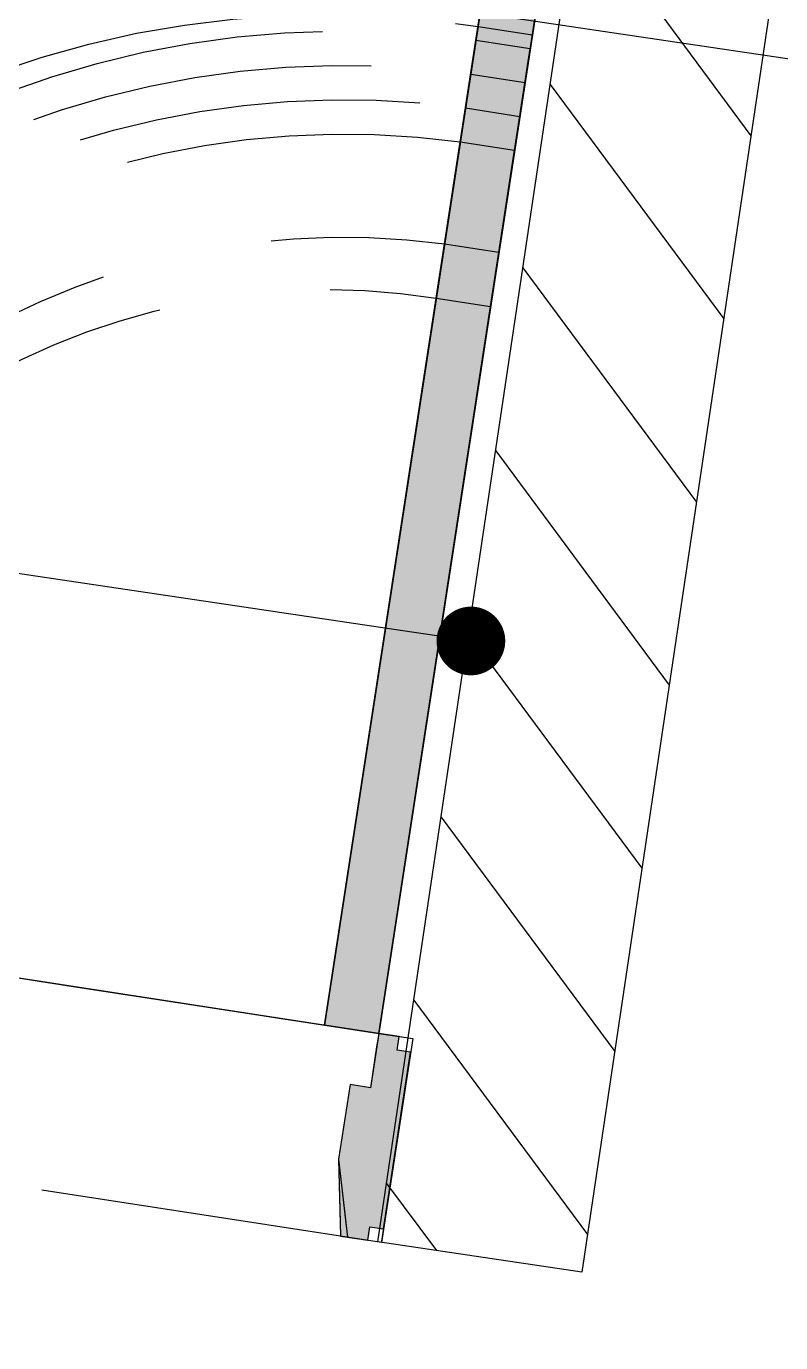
# Model space of a CAD drawing. Header units: millimetres. Extents: x 338 to 506, y 179 to 335.
# Drawn here: x 426.571 to 427.12, y 272.102 to 273.06 of the extents above; entities that cross this region are included whole.
import ezdxf

# ---------------------------------------------------------------- set-up
doc = ezdxf.new("R2010")
doc.units = ezdxf.units.MM
for name, pattern in [('CENTER', [2, 1.25, -0.25, 0.25, -0.25]), ('DASHED2', [0.375, 0.25, -0.125]), ('HIDDEN', [0.375, 0.25, -0.125])]:
    doc.linetypes.add(name, pattern=pattern)
for name, color, linetype in [('A-DOOR', 3, 'Continuous'), ('EJES_DE_COLUMNA', 255, 'DASHED2'), ('MUROS', 32, 'Continuous'), ('SEÑALIZACIÓN', 41, 'Continuous')]:
    doc.layers.add(name, color=color, linetype=linetype)
doc.styles.add('NOTAS', font='simplex.shx')
doc.styles.get("Standard").update_dxf_attribs({"font": 'ARIALUNI.ttf'})
doc.dimstyles.new('ROMANS', dxfattribs={"dimtxt": 0.1, "dimasz": 0.05, "dimexe": 0.04, "dimexo": 0.5, "dimgap": 0.05, "dimtad": 1, "dimtih": 1, "dimtoh": 1, "dimdec": 4, "dimzin": 5, "dimdsep": 46, "dimtxsty": 'Standard', "dimsah": 1, "dimcen": 0.05, "dimse1": 1, "dimse2": 1, "dimclrd": 7, "dimclre": 7, "dimclrt": 7, "dimadec": 0, "dimazin": 0, "dimtfac": 1, "dimtdec": 4, "dimtix": 1, "dimtmove": 2, "dimatfit": 3, "dimfxl": 1, "dimtolj": 1, "dimarcsym": 0})

# ---------------------------------------------------------------- blocks, each defined once
blk = doc.blocks.new('*U1259')
at = {"color": 7, "linetype": 'Continuous'}
for p, q in [((0.025, 0), (0.025, 0.535)), ((0.065, 0.535), (0.065, 0))]:
    blk.add_line(p, q, dxfattribs=at)
at = {"color": 7, "linetype": 'Continuous', "extrusion": (0, 0, -1)}
for points in [[(-0.025, 0.535), (-0.065, 0), (-0.025, 0)], [(-0.025, 0.535), (-0.065, 0.535), (-0.065, 0)]]:
    blk.add_solid(points, dxfattribs=at)
blk = doc.blocks.new('*U1260')
at = {"color": 7, "linetype": 'Continuous'}
for p, q in [((0.01, -0.01), (0.01, 0)), ((0.025, 0), (0.025, -0.01)), ((0, -0.04), (0, -0.01)), ((0.025, -0.01), (0.025, -0.04)), ((0, -0.095), (0, -0.04)), ((0.04, -0.04), (0.04, -0.095)), ((0, -0.14), (0, -0.095)), ((0.04, -0.095), (0.02773, -0.14)), ((0.01, -0.15), (0.01, -0.14)), ((0.02773, -0.14), (0.025, -0.15))]:
    blk.add_line(p, q, dxfattribs=at)
at = {"color": 7, "linetype": 'Continuous', "extrusion": (0, 0, -1)}
for points in [[(-0.01, 0), (-0.025, -0.01), (-0.01, -0.01)], [(-0.01, 0), (-0.025, 0), (-0.025, -0.01)], [(0, -0.01), (-0.025, -0.04), (0, -0.04)], [(0, -0.01), (-0.025, -0.01), (-0.025, -0.04)], [(0, -0.04), (-0.04, -0.095), (0, -0.095)], [(0, -0.04), (-0.04, -0.04), (-0.04, -0.095)], [(0, -0.095), (-0.02773, -0.14), (0, -0.14)], [(0, -0.095), (-0.04, -0.095), (-0.02773, -0.14)], [(-0.01, -0.14), (-0.025, -0.15), (-0.01, -0.15)], [(-0.01, -0.14), (-0.02773, -0.14), (-0.025, -0.15)]]:
    blk.add_solid(points, dxfattribs=at)
blk = doc.blocks.new('*U1261')
at = {"color": 7, "linetype": 'Continuous'}
for p, q in [((0.025, 0), (0.025, 0.65)), ((0.065, 0.65), (0.065, 0))]:
    blk.add_line(p, q, dxfattribs=at)
at = {"color": 7, "linetype": 'Continuous', "extrusion": (0, 0, -1)}
for points in [[(-0.025, 0.65), (-0.065, 0), (-0.025, 0)], [(-0.025, 0.65), (-0.065, 0.65), (-0.065, 0)]]:
    blk.add_solid(points, dxfattribs=at)
blk = doc.blocks.new('*U1263')
at = {"color": 7, "linetype": 'Continuous'}
for p, q in [((0.01, -0.01), (0.01, 0)), ((0.025, 0), (0.025, -0.01)), ((0, -0.04), (0, -0.01)), ((0.025, -0.01), (0.025, -0.04)), ((0, -0.095), (0, -0.04)), ((0.04, -0.04), (0.04, -0.095)), ((0, -0.14), (0, -0.095)), ((0.04, -0.095), (0.02773, -0.14)), ((0.01, -0.15), (0.01, -0.14)), ((0.02773, -0.14), (0.025, -0.15))]:
    blk.add_line(p, q, dxfattribs=at)
at = {"color": 7, "linetype": 'Continuous', "extrusion": (0, 0, -1)}
for points in [[(-0.01, 0), (-0.025, -0.01), (-0.01, -0.01)], [(-0.01, 0), (-0.025, 0), (-0.025, -0.01)], [(0, -0.01), (-0.025, -0.04), (0, -0.04)], [(0, -0.01), (-0.025, -0.01), (-0.025, -0.04)], [(0, -0.04), (-0.04, -0.095), (0, -0.095)], [(0, -0.04), (-0.04, -0.04), (-0.04, -0.095)], [(0, -0.095), (-0.02773, -0.14), (0, -0.14)], [(0, -0.095), (-0.04, -0.095), (-0.02773, -0.14)], [(-0.01, -0.14), (-0.025, -0.15), (-0.01, -0.15)], [(-0.01, -0.14), (-0.02773, -0.14), (-0.025, -0.15)]]:
    blk.add_solid(points, dxfattribs=at)
blk = doc.blocks.new('*U1266')
at = {"color": 7, "linetype": 'Continuous'}
for p, q in [((0.01, -0.01), (0.01, 0)), ((0.025, 0), (0.025, -0.01)), ((0, -0.04), (0, -0.01)), ((0.025, -0.01), (0.025, -0.04)), ((0, -0.095), (0, -0.04)), ((0.04, -0.04), (0.04, -0.095)), ((0, -0.14), (0, -0.095)), ((0.04, -0.095), (0.02773, -0.14)), ((0.01, -0.15), (0.01, -0.14)), ((0.02773, -0.14), (0.025, -0.15))]:
    blk.add_line(p, q, dxfattribs=at)
at = {"color": 7, "linetype": 'Continuous', "extrusion": (0, 0, -1)}
for points in [[(-0.01, 0), (-0.025, -0.01), (-0.01, -0.01)], [(-0.01, 0), (-0.025, 0), (-0.025, -0.01)], [(0, -0.01), (-0.025, -0.04), (0, -0.04)], [(0, -0.01), (-0.025, -0.01), (-0.025, -0.04)], [(0, -0.04), (-0.04, -0.095), (0, -0.095)], [(0, -0.04), (-0.04, -0.04), (-0.04, -0.095)], [(0, -0.095), (-0.02773, -0.14), (0, -0.14)], [(0, -0.095), (-0.04, -0.095), (-0.02773, -0.14)], [(-0.01, -0.14), (-0.025, -0.15), (-0.01, -0.15)], [(-0.01, -0.14), (-0.02773, -0.14), (-0.025, -0.15)]]:
    blk.add_solid(points, dxfattribs=at)
blk = doc.blocks.new('*U1267')
at = {"color": 7, "linetype": 'Continuous'}
for p, q in [((0.01, -0.01), (0.01, 0)), ((0.025, 0), (0.025, -0.01)), ((0, -0.04), (0, -0.01)), ((0.025, -0.01), (0.025, -0.04)), ((0, -0.095), (0, -0.04)), ((0.04, -0.04), (0.04, -0.095)), ((0, -0.14), (0, -0.095)), ((0.04, -0.095), (0.02773, -0.14)), ((0.01, -0.15), (0.01, -0.14)), ((0.02773, -0.14), (0.025, -0.15))]:
    blk.add_line(p, q, dxfattribs=at)
at = {"color": 7, "linetype": 'Continuous', "extrusion": (0, 0, -1)}
for points in [[(-0.01, 0), (-0.025, -0.01), (-0.01, -0.01)], [(-0.01, 0), (-0.025, 0), (-0.025, -0.01)], [(0, -0.01), (-0.025, -0.04), (0, -0.04)], [(0, -0.01), (-0.025, -0.01), (-0.025, -0.04)], [(0, -0.04), (-0.04, -0.095), (0, -0.095)], [(0, -0.04), (-0.04, -0.04), (-0.04, -0.095)], [(0, -0.095), (-0.02773, -0.14), (0, -0.14)], [(0, -0.095), (-0.04, -0.095), (-0.02773, -0.14)], [(-0.01, -0.14), (-0.025, -0.15), (-0.01, -0.15)], [(-0.01, -0.14), (-0.02773, -0.14), (-0.025, -0.15)]]:
    blk.add_solid(points, dxfattribs=at)
blk = doc.blocks.new('*U1268')
at = {"color": 7, "linetype": 'Continuous'}
for p, q in [((0.025, 0), (0.025, 0.735)), ((0.065, 0.735), (0.065, 0))]:
    blk.add_line(p, q, dxfattribs=at)
at = {"color": 7, "linetype": 'Continuous', "extrusion": (0, 0, -1)}
for points in [[(-0.025, 0.735), (-0.065, 0), (-0.025, 0)], [(-0.025, 0.735), (-0.065, 0.735), (-0.065, 0)]]:
    blk.add_solid(points, dxfattribs=at)
blk = doc.blocks.new('*U1269')
at = {"color": 7, "linetype": 'Continuous'}
for p, q in [((0.025, 0), (0.025, 0.85)), ((0.065, 0.85), (0.065, 0))]:
    blk.add_line(p, q, dxfattribs=at)
at = {"color": 7, "linetype": 'Continuous', "extrusion": (0, 0, -1)}
for points in [[(-0.025, 0.85), (-0.065, 0), (-0.025, 0)], [(-0.025, 0.85), (-0.065, 0.85), (-0.065, 0)]]:
    blk.add_solid(points, dxfattribs=at)
blk = doc.blocks.new('*U1272')
at = {"color": 7, "linetype": 'Continuous'}
for p, q in [((0.01, -0.01), (0.01, 0)), ((0.025, 0), (0.025, -0.01)), ((0, -0.04), (0, -0.01)), ((0.025, -0.01), (0.025, -0.04)), ((0, -0.095), (0, -0.04)), ((0.04, -0.04), (0.04, -0.095)), ((0, -0.14), (0, -0.095)), ((0.04, -0.095), (0.02773, -0.14)), ((0.01, -0.15), (0.01, -0.14)), ((0.02773, -0.14), (0.025, -0.15))]:
    blk.add_line(p, q, dxfattribs=at)
at = {"color": 7, "linetype": 'Continuous', "extrusion": (0, 0, -1)}
for points in [[(-0.01, 0), (-0.025, -0.01), (-0.01, -0.01)], [(-0.01, 0), (-0.025, 0), (-0.025, -0.01)], [(0, -0.01), (-0.025, -0.04), (0, -0.04)], [(0, -0.01), (-0.025, -0.01), (-0.025, -0.04)], [(0, -0.04), (-0.04, -0.095), (0, -0.095)], [(0, -0.04), (-0.04, -0.04), (-0.04, -0.095)], [(0, -0.095), (-0.02773, -0.14), (0, -0.14)], [(0, -0.095), (-0.04, -0.095), (-0.02773, -0.14)], [(-0.01, -0.14), (-0.025, -0.15), (-0.01, -0.15)], [(-0.01, -0.14), (-0.02773, -0.14), (-0.025, -0.15)]]:
    blk.add_solid(points, dxfattribs=at)
blk = doc.blocks.new('*U1273')
at = {"color": 7, "linetype": 'Continuous'}
for p, q in [((0.01, -0.01), (0.01, 0)), ((0.025, 0), (0.025, -0.01)), ((0, -0.04), (0, -0.01)), ((0.025, -0.01), (0.025, -0.04)), ((0, -0.095), (0, -0.04)), ((0.04, -0.04), (0.04, -0.095)), ((0, -0.14), (0, -0.095)), ((0.04, -0.095), (0.02773, -0.14)), ((0.01, -0.15), (0.01, -0.14)), ((0.02773, -0.14), (0.025, -0.15))]:
    blk.add_line(p, q, dxfattribs=at)
at = {"color": 7, "linetype": 'Continuous', "extrusion": (0, 0, -1)}
for points in [[(-0.01, 0), (-0.025, -0.01), (-0.01, -0.01)], [(-0.01, 0), (-0.025, 0), (-0.025, -0.01)], [(0, -0.01), (-0.025, -0.04), (0, -0.04)], [(0, -0.01), (-0.025, -0.01), (-0.025, -0.04)], [(0, -0.04), (-0.04, -0.095), (0, -0.095)], [(0, -0.04), (-0.04, -0.04), (-0.04, -0.095)], [(0, -0.095), (-0.02773, -0.14), (0, -0.14)], [(0, -0.095), (-0.04, -0.095), (-0.02773, -0.14)], [(-0.01, -0.14), (-0.025, -0.15), (-0.01, -0.15)], [(-0.01, -0.14), (-0.02773, -0.14), (-0.025, -0.15)]]:
    blk.add_solid(points, dxfattribs=at)
blk = doc.blocks.new('*U1276')
at = {"color": 7, "linetype": 'Continuous'}
for p, q in [((0.01, -0.01), (0.01, 0)), ((0.025, 0), (0.025, -0.01)), ((0, -0.04), (0, -0.01)), ((0.025, -0.01), (0.025, -0.04)), ((0, -0.095), (0, -0.04)), ((0.04, -0.04), (0.04, -0.095)), ((0, -0.14), (0, -0.095)), ((0.04, -0.095), (0.02773, -0.14)), ((0.01, -0.15), (0.01, -0.14)), ((0.02773, -0.14), (0.025, -0.15))]:
    blk.add_line(p, q, dxfattribs=at)
at = {"color": 7, "linetype": 'Continuous', "extrusion": (0, 0, -1)}
for points in [[(-0.01, 0), (-0.025, -0.01), (-0.01, -0.01)], [(-0.01, 0), (-0.025, 0), (-0.025, -0.01)], [(0, -0.01), (-0.025, -0.04), (0, -0.04)], [(0, -0.01), (-0.025, -0.01), (-0.025, -0.04)], [(0, -0.04), (-0.04, -0.095), (0, -0.095)], [(0, -0.04), (-0.04, -0.04), (-0.04, -0.095)], [(0, -0.095), (-0.02773, -0.14), (0, -0.14)], [(0, -0.095), (-0.04, -0.095), (-0.02773, -0.14)], [(-0.01, -0.14), (-0.025, -0.15), (-0.01, -0.15)], [(-0.01, -0.14), (-0.02773, -0.14), (-0.025, -0.15)]]:
    blk.add_solid(points, dxfattribs=at)
blk = doc.blocks.new('*U1277')
at = {"color": 7, "linetype": 'Continuous'}
for p, q in [((0.01, -0.01), (0.01, 0)), ((0.025, 0), (0.025, -0.01)), ((0, -0.04), (0, -0.01)), ((0.025, -0.01), (0.025, -0.04)), ((0, -0.095), (0, -0.04)), ((0.04, -0.04), (0.04, -0.095)), ((0, -0.14), (0, -0.095)), ((0.04, -0.095), (0.02773, -0.14)), ((0.01, -0.15), (0.01, -0.14)), ((0.02773, -0.14), (0.025, -0.15))]:
    blk.add_line(p, q, dxfattribs=at)
at = {"color": 7, "linetype": 'Continuous', "extrusion": (0, 0, -1)}
for points in [[(-0.01, 0), (-0.025, -0.01), (-0.01, -0.01)], [(-0.01, 0), (-0.025, 0), (-0.025, -0.01)], [(0, -0.01), (-0.025, -0.04), (0, -0.04)], [(0, -0.01), (-0.025, -0.01), (-0.025, -0.04)], [(0, -0.04), (-0.04, -0.095), (0, -0.095)], [(0, -0.04), (-0.04, -0.04), (-0.04, -0.095)], [(0, -0.095), (-0.02773, -0.14), (0, -0.14)], [(0, -0.095), (-0.04, -0.095), (-0.02773, -0.14)], [(-0.01, -0.14), (-0.025, -0.15), (-0.01, -0.15)], [(-0.01, -0.14), (-0.02773, -0.14), (-0.025, -0.15)]]:
    blk.add_solid(points, dxfattribs=at)
blk = doc.blocks.new('*U1278')
at = {"color": 7, "linetype": 'Continuous'}
for p, q in [((0.025, 0), (0.025, 0.95)), ((0.065, 0.95), (0.065, 0))]:
    blk.add_line(p, q, dxfattribs=at)
at = {"color": 7, "linetype": 'Continuous', "extrusion": (0, 0, -1)}
for points in [[(-0.025, 0.95), (-0.065, 0), (-0.025, 0)], [(-0.025, 0.95), (-0.065, 0.95), (-0.065, 0)]]:
    blk.add_solid(points, dxfattribs=at)
blk = doc.blocks.new('*U1279')
at = {"color": 7, "linetype": 'Continuous'}
for p, q in [((0.025, 0), (0.025, 0.945)), ((0.065, 0.945), (0.065, 0))]:
    blk.add_line(p, q, dxfattribs=at)
at = {"color": 7, "linetype": 'Continuous', "extrusion": (0, 0, -1)}
for points in [[(-0.025, 0.945), (-0.065, 0), (-0.025, 0)], [(-0.025, 0.945), (-0.065, 0.945), (-0.065, 0)]]:
    blk.add_solid(points, dxfattribs=at)
blk = doc.blocks.new('*U1282')
at = {"color": 7, "linetype": 'Continuous'}
for p, q in [((0.01, -0.01), (0.01, 0)), ((0.025, 0), (0.025, -0.01)), ((0, -0.04), (0, -0.01)), ((0.025, -0.01), (0.025, -0.04)), ((0, -0.095), (0, -0.04)), ((0.04, -0.04), (0.04, -0.095)), ((0, -0.14), (0, -0.095)), ((0.04, -0.095), (0.03182, -0.14)), ((0.01, -0.15), (0.01, -0.14)), ((0.03182, -0.14), (0.03, -0.15))]:
    blk.add_line(p, q, dxfattribs=at)
at = {"color": 7, "linetype": 'Continuous', "extrusion": (0, 0, -1)}
for points in [[(-0.01, 0), (-0.025, -0.01), (-0.01, -0.01)], [(-0.01, 0), (-0.025, 0), (-0.025, -0.01)], [(0, -0.01), (-0.025, -0.04), (0, -0.04)], [(0, -0.01), (-0.025, -0.01), (-0.025, -0.04)], [(0, -0.04), (-0.04, -0.095), (0, -0.095)], [(0, -0.04), (-0.04, -0.04), (-0.04, -0.095)], [(0, -0.095), (-0.03182, -0.14), (0, -0.14)], [(0, -0.095), (-0.04, -0.095), (-0.03182, -0.14)], [(-0.01, -0.14), (-0.03, -0.15), (-0.01, -0.15)], [(-0.01, -0.14), (-0.03182, -0.14), (-0.03, -0.15)]]:
    blk.add_solid(points, dxfattribs=at)
blk = doc.blocks.new('*U1286')
at = {"color": 7, "linetype": 'Continuous'}
for p, q in [((0.025, 0), (0.025, 0.945)), ((0.065, 0.945), (0.065, 0))]:
    blk.add_line(p, q, dxfattribs=at)
at = {"color": 7, "linetype": 'Continuous', "extrusion": (0, 0, -1)}
for points in [[(-0.025, 0.945), (-0.065, 0), (-0.025, 0)], [(-0.025, 0.945), (-0.065, 0.945), (-0.065, 0)]]:
    blk.add_solid(points, dxfattribs=at)
blk = doc.blocks.new('*U1289')
at = {"color": 7, "linetype": 'Continuous'}
for p, q in [((0.01, -0.01), (0.01, 0)), ((0.025, 0), (0.025, -0.01)), ((0, -0.04), (0, -0.01)), ((0.025, -0.01), (0.025, -0.04)), ((0, -0.095), (0, -0.04)), ((0.04, -0.04), (0.04, -0.095)), ((0, -0.14), (0, -0.095)), ((0.04, -0.095), (0.03182, -0.14)), ((0.01, -0.15), (0.01, -0.14)), ((0.03182, -0.14), (0.03, -0.15))]:
    blk.add_line(p, q, dxfattribs=at)
at = {"color": 7, "linetype": 'Continuous', "extrusion": (0, 0, -1)}
for points in [[(-0.01, 0), (-0.025, -0.01), (-0.01, -0.01)], [(-0.01, 0), (-0.025, 0), (-0.025, -0.01)], [(0, -0.01), (-0.025, -0.04), (0, -0.04)], [(0, -0.01), (-0.025, -0.01), (-0.025, -0.04)], [(0, -0.04), (-0.04, -0.095), (0, -0.095)], [(0, -0.04), (-0.04, -0.04), (-0.04, -0.095)], [(0, -0.095), (-0.03182, -0.14), (0, -0.14)], [(0, -0.095), (-0.04, -0.095), (-0.03182, -0.14)], [(-0.01, -0.14), (-0.03, -0.15), (-0.01, -0.15)], [(-0.01, -0.14), (-0.03182, -0.14), (-0.03, -0.15)]]:
    blk.add_solid(points, dxfattribs=at)
blk = doc.blocks.new('*U1295')
at = {"color": 7, "linetype": 'Continuous'}
for p, q in [((0.025, 0), (0.025, 0.7)), ((0.065, 0.7), (0.065, 0))]:
    blk.add_line(p, q, dxfattribs=at)
at = {"color": 7, "linetype": 'Continuous', "extrusion": (0, 0, -1)}
for points in [[(-0.025, 0.7), (-0.065, 0), (-0.025, 0)], [(-0.025, 0.7), (-0.065, 0.7), (-0.065, 0)]]:
    blk.add_solid(points, dxfattribs=at)
blk = doc.blocks.new('*U1297')
at = {"color": 7, "linetype": 'Continuous'}
for p, q in [((0.01, -0.01), (0.01, 0)), ((0.025, 0), (0.025, -0.01)), ((0, -0.04), (0, -0.01)), ((0.025, -0.01), (0.025, -0.04)), ((0, -0.095), (0, -0.04)), ((0.04, -0.04), (0.04, -0.095)), ((0, -0.14), (0, -0.095)), ((0.04, -0.095), (0.02773, -0.14)), ((0.01, -0.15), (0.01, -0.14)), ((0.02773, -0.14), (0.025, -0.15))]:
    blk.add_line(p, q, dxfattribs=at)
at = {"color": 7, "linetype": 'Continuous', "extrusion": (0, 0, -1)}
for points in [[(-0.01, 0), (-0.025, -0.01), (-0.01, -0.01)], [(-0.01, 0), (-0.025, 0), (-0.025, -0.01)], [(0, -0.01), (-0.025, -0.04), (0, -0.04)], [(0, -0.01), (-0.025, -0.01), (-0.025, -0.04)], [(0, -0.04), (-0.04, -0.095), (0, -0.095)], [(0, -0.04), (-0.04, -0.04), (-0.04, -0.095)], [(0, -0.095), (-0.02773, -0.14), (0, -0.14)], [(0, -0.095), (-0.04, -0.095), (-0.02773, -0.14)], [(-0.01, -0.14), (-0.025, -0.15), (-0.01, -0.15)], [(-0.01, -0.14), (-0.02773, -0.14), (-0.025, -0.15)]]:
    blk.add_solid(points, dxfattribs=at)
blk = doc.blocks.new('*U1298')
at = {"color": 7, "linetype": 'Continuous'}
for p, q in [((0.025, 0), (0.025, 0.575)), ((0.065, 0.575), (0.065, 0))]:
    blk.add_line(p, q, dxfattribs=at)
at = {"color": 7, "linetype": 'Continuous', "extrusion": (0, 0, -1)}
for points in [[(-0.025, 0.575), (-0.065, 0), (-0.025, 0)], [(-0.025, 0.575), (-0.065, 0.575), (-0.065, 0)]]:
    blk.add_solid(points, dxfattribs=at)
blk = doc.blocks.new('*U1299')
at = {"color": 7, "linetype": 'Continuous'}
for p, q in [((0.01, -0.01), (0.01, 0)), ((0.025, 0), (0.025, -0.01)), ((0, -0.04), (0, -0.01)), ((0.025, -0.01), (0.025, -0.04)), ((0, -0.095), (0, -0.04)), ((0.04, -0.04), (0.04, -0.095)), ((0, -0.14), (0, -0.095)), ((0.04, -0.095), (0.03182, -0.14)), ((0.01, -0.15), (0.01, -0.14)), ((0.03182, -0.14), (0.03, -0.15))]:
    blk.add_line(p, q, dxfattribs=at)
at = {"color": 7, "linetype": 'Continuous', "extrusion": (0, 0, -1)}
for points in [[(-0.01, 0), (-0.025, -0.01), (-0.01, -0.01)], [(-0.01, 0), (-0.025, 0), (-0.025, -0.01)], [(0, -0.01), (-0.025, -0.04), (0, -0.04)], [(0, -0.01), (-0.025, -0.01), (-0.025, -0.04)], [(0, -0.04), (-0.04, -0.095), (0, -0.095)], [(0, -0.04), (-0.04, -0.04), (-0.04, -0.095)], [(0, -0.095), (-0.03182, -0.14), (0, -0.14)], [(0, -0.095), (-0.04, -0.095), (-0.03182, -0.14)], [(-0.01, -0.14), (-0.03, -0.15), (-0.01, -0.15)], [(-0.01, -0.14), (-0.03182, -0.14), (-0.03, -0.15)]]:
    blk.add_solid(points, dxfattribs=at)
blk = doc.blocks.new('*U1302')
at = {"color": 7, "linetype": 'Continuous'}
for p, q in [((0.01, -0.01), (0.01, 0)), ((0.025, 0), (0.025, -0.01)), ((0, -0.04), (0, -0.01)), ((0.025, -0.01), (0.025, -0.04)), ((0, -0.095), (0, -0.04)), ((0.04, -0.04), (0.04, -0.095)), ((0, -0.14), (0, -0.095)), ((0.04, -0.095), (0.02773, -0.14)), ((0.01, -0.15), (0.01, -0.14)), ((0.02773, -0.14), (0.025, -0.15))]:
    blk.add_line(p, q, dxfattribs=at)
at = {"color": 7, "linetype": 'Continuous', "extrusion": (0, 0, -1)}
for points in [[(-0.01, 0), (-0.025, -0.01), (-0.01, -0.01)], [(-0.01, 0), (-0.025, 0), (-0.025, -0.01)], [(0, -0.01), (-0.025, -0.04), (0, -0.04)], [(0, -0.01), (-0.025, -0.01), (-0.025, -0.04)], [(0, -0.04), (-0.04, -0.095), (0, -0.095)], [(0, -0.04), (-0.04, -0.04), (-0.04, -0.095)], [(0, -0.095), (-0.02773, -0.14), (0, -0.14)], [(0, -0.095), (-0.04, -0.095), (-0.02773, -0.14)], [(-0.01, -0.14), (-0.025, -0.15), (-0.01, -0.15)], [(-0.01, -0.14), (-0.02773, -0.14), (-0.025, -0.15)]]:
    blk.add_solid(points, dxfattribs=at)
blk = doc.blocks.new('*U1303')
at = {"color": 7, "linetype": 'Continuous'}
for p, q in [((0.01, -0.01), (0.01, 0)), ((0.025, 0), (0.025, -0.01)), ((0, -0.04), (0, -0.01)), ((0.025, -0.01), (0.025, -0.04)), ((0, -0.095), (0, -0.04)), ((0.04, -0.04), (0.04, -0.095)), ((0, -0.14), (0, -0.095)), ((0.04, -0.095), (0.02773, -0.14)), ((0.01, -0.15), (0.01, -0.14)), ((0.02773, -0.14), (0.025, -0.15))]:
    blk.add_line(p, q, dxfattribs=at)
at = {"color": 7, "linetype": 'Continuous', "extrusion": (0, 0, -1)}
for points in [[(-0.01, 0), (-0.025, -0.01), (-0.01, -0.01)], [(-0.01, 0), (-0.025, 0), (-0.025, -0.01)], [(0, -0.01), (-0.025, -0.04), (0, -0.04)], [(0, -0.01), (-0.025, -0.01), (-0.025, -0.04)], [(0, -0.04), (-0.04, -0.095), (0, -0.095)], [(0, -0.04), (-0.04, -0.04), (-0.04, -0.095)], [(0, -0.095), (-0.02773, -0.14), (0, -0.14)], [(0, -0.095), (-0.04, -0.095), (-0.02773, -0.14)], [(-0.01, -0.14), (-0.025, -0.15), (-0.01, -0.15)], [(-0.01, -0.14), (-0.02773, -0.14), (-0.025, -0.15)]]:
    blk.add_solid(points, dxfattribs=at)
blk = doc.blocks.new('*U1304')
at = {"color": 7, "linetype": 'Continuous'}
for p, q in [((0.025, 0), (0.025, 0.775)), ((0.065, 0.775), (0.065, 0))]:
    blk.add_line(p, q, dxfattribs=at)
at = {"color": 7, "linetype": 'Continuous', "extrusion": (0, 0, -1)}
for points in [[(-0.025, 0.775), (-0.065, 0), (-0.025, 0)], [(-0.025, 0.775), (-0.065, 0.775), (-0.065, 0)]]:
    blk.add_solid(points, dxfattribs=at)
blk = doc.blocks.new('*U1308')
at = {"color": 7, "linetype": 'Continuous'}
for p, q in [((0.01, -0.01), (0.01, 0)), ((0.025, 0), (0.025, -0.01)), ((0, -0.04), (0, -0.01)), ((0.025, -0.01), (0.025, -0.04)), ((0, -0.095), (0, -0.04)), ((0.04, -0.04), (0.04, -0.095)), ((0, -0.14), (0, -0.095)), ((0.04, -0.095), (0.02773, -0.14)), ((0.01, -0.15), (0.01, -0.14)), ((0.02773, -0.14), (0.025, -0.15))]:
    blk.add_line(p, q, dxfattribs=at)
at = {"color": 7, "linetype": 'Continuous', "extrusion": (0, 0, -1)}
for points in [[(-0.01, 0), (-0.025, -0.01), (-0.01, -0.01)], [(-0.01, 0), (-0.025, 0), (-0.025, -0.01)], [(0, -0.01), (-0.025, -0.04), (0, -0.04)], [(0, -0.01), (-0.025, -0.01), (-0.025, -0.04)], [(0, -0.04), (-0.04, -0.095), (0, -0.095)], [(0, -0.04), (-0.04, -0.04), (-0.04, -0.095)], [(0, -0.095), (-0.02773, -0.14), (0, -0.14)], [(0, -0.095), (-0.04, -0.095), (-0.02773, -0.14)], [(-0.01, -0.14), (-0.025, -0.15), (-0.01, -0.15)], [(-0.01, -0.14), (-0.02773, -0.14), (-0.025, -0.15)]]:
    blk.add_solid(points, dxfattribs=at)
blk = doc.blocks.new('*U1309')
at = {"color": 7, "linetype": 'Continuous'}
for p, q in [((0.01, -0.01), (0.01, 0)), ((0.025, 0), (0.025, -0.01)), ((0, -0.04), (0, -0.01)), ((0.025, -0.01), (0.025, -0.04)), ((0, -0.095), (0, -0.04)), ((0.04, -0.04), (0.04, -0.095)), ((0, -0.14), (0, -0.095)), ((0.04, -0.095), (0.02773, -0.14)), ((0.01, -0.15), (0.01, -0.14)), ((0.02773, -0.14), (0.025, -0.15))]:
    blk.add_line(p, q, dxfattribs=at)
at = {"color": 7, "linetype": 'Continuous', "extrusion": (0, 0, -1)}
for points in [[(-0.01, 0), (-0.025, -0.01), (-0.01, -0.01)], [(-0.01, 0), (-0.025, 0), (-0.025, -0.01)], [(0, -0.01), (-0.025, -0.04), (0, -0.04)], [(0, -0.01), (-0.025, -0.01), (-0.025, -0.04)], [(0, -0.04), (-0.04, -0.095), (0, -0.095)], [(0, -0.04), (-0.04, -0.04), (-0.04, -0.095)], [(0, -0.095), (-0.02773, -0.14), (0, -0.14)], [(0, -0.095), (-0.04, -0.095), (-0.02773, -0.14)], [(-0.01, -0.14), (-0.025, -0.15), (-0.01, -0.15)], [(-0.01, -0.14), (-0.02773, -0.14), (-0.025, -0.15)]]:
    blk.add_solid(points, dxfattribs=at)
blk = doc.blocks.new('*U1311')
at = {"color": 7, "linetype": 'Continuous'}
for p, q in [((0.025, 0), (0.025, 0.925)), ((0.065, 0.925), (0.065, 0))]:
    blk.add_line(p, q, dxfattribs=at)
at = {"color": 7, "linetype": 'Continuous', "extrusion": (0, 0, -1)}
for points in [[(-0.025, 0.925), (-0.065, 0), (-0.025, 0)], [(-0.025, 0.925), (-0.065, 0.925), (-0.065, 0)]]:
    blk.add_solid(points, dxfattribs=at)
blk = doc.blocks.new('*U1314')
at = {"color": 7, "linetype": 'Continuous'}
for p, q in [((0.01, -0.01), (0.01, 0)), ((0.025, 0), (0.025, -0.01)), ((0, -0.04), (0, -0.01)), ((0.025, -0.01), (0.025, -0.04)), ((0, -0.095), (0, -0.04)), ((0.04, -0.04), (0.04, -0.095)), ((0, -0.14), (0, -0.095)), ((0.04, -0.095), (0.02773, -0.14)), ((0.01, -0.15), (0.01, -0.14)), ((0.02773, -0.14), (0.025, -0.15))]:
    blk.add_line(p, q, dxfattribs=at)
at = {"color": 7, "linetype": 'Continuous', "extrusion": (0, 0, -1)}
for points in [[(-0.01, 0), (-0.025, -0.01), (-0.01, -0.01)], [(-0.01, 0), (-0.025, 0), (-0.025, -0.01)], [(0, -0.01), (-0.025, -0.04), (0, -0.04)], [(0, -0.01), (-0.025, -0.01), (-0.025, -0.04)], [(0, -0.04), (-0.04, -0.095), (0, -0.095)], [(0, -0.04), (-0.04, -0.04), (-0.04, -0.095)], [(0, -0.095), (-0.02773, -0.14), (0, -0.14)], [(0, -0.095), (-0.04, -0.095), (-0.02773, -0.14)], [(-0.01, -0.14), (-0.025, -0.15), (-0.01, -0.15)], [(-0.01, -0.14), (-0.02773, -0.14), (-0.025, -0.15)]]:
    blk.add_solid(points, dxfattribs=at)
blk = doc.blocks.new('*U1315')
at = {"color": 7, "linetype": 'Continuous'}
for p, q in [((0.01, -0.01), (0.01, 0)), ((0.025, 0), (0.025, -0.01)), ((0, -0.04), (0, -0.01)), ((0.025, -0.01), (0.025, -0.04)), ((0, -0.095), (0, -0.04)), ((0.04, -0.04), (0.04, -0.095)), ((0, -0.14), (0, -0.095)), ((0.04, -0.095), (0.02773, -0.14)), ((0.01, -0.15), (0.01, -0.14)), ((0.02773, -0.14), (0.025, -0.15))]:
    blk.add_line(p, q, dxfattribs=at)
at = {"color": 7, "linetype": 'Continuous', "extrusion": (0, 0, -1)}
for points in [[(-0.01, 0), (-0.025, -0.01), (-0.01, -0.01)], [(-0.01, 0), (-0.025, 0), (-0.025, -0.01)], [(0, -0.01), (-0.025, -0.04), (0, -0.04)], [(0, -0.01), (-0.025, -0.01), (-0.025, -0.04)], [(0, -0.04), (-0.04, -0.095), (0, -0.095)], [(0, -0.04), (-0.04, -0.04), (-0.04, -0.095)], [(0, -0.095), (-0.02773, -0.14), (0, -0.14)], [(0, -0.095), (-0.04, -0.095), (-0.02773, -0.14)], [(-0.01, -0.14), (-0.025, -0.15), (-0.01, -0.15)], [(-0.01, -0.14), (-0.02773, -0.14), (-0.025, -0.15)]]:
    blk.add_solid(points, dxfattribs=at)
blk = doc.blocks.new('*U1317')
at = {"color": 7, "linetype": 'Continuous'}
for p, q in [((0.025, 0), (0.025, 0.675)), ((0.065, 0.675), (0.065, 0))]:
    blk.add_line(p, q, dxfattribs=at)
at = {"color": 7, "linetype": 'Continuous', "extrusion": (0, 0, -1)}
for points in [[(-0.025, 0.675), (-0.065, 0), (-0.025, 0)], [(-0.025, 0.675), (-0.065, 0.675), (-0.065, 0)]]:
    blk.add_solid(points, dxfattribs=at)
blk = doc.blocks.new('*U1320')
at = {"color": 7, "linetype": 'Continuous'}
for p, q in [((0.01, -0.01), (0.01, 0)), ((0.025, 0), (0.025, -0.01)), ((0, -0.04), (0, -0.01)), ((0.025, -0.01), (0.025, -0.04)), ((0, -0.095), (0, -0.04)), ((0.04, -0.04), (0.04, -0.095)), ((0, -0.14), (0, -0.095)), ((0.04, -0.095), (0.02773, -0.14)), ((0.01, -0.15), (0.01, -0.14)), ((0.02773, -0.14), (0.025, -0.15))]:
    blk.add_line(p, q, dxfattribs=at)
at = {"color": 7, "linetype": 'Continuous', "extrusion": (0, 0, -1)}
for points in [[(-0.01, 0), (-0.025, -0.01), (-0.01, -0.01)], [(-0.01, 0), (-0.025, 0), (-0.025, -0.01)], [(0, -0.01), (-0.025, -0.04), (0, -0.04)], [(0, -0.01), (-0.025, -0.01), (-0.025, -0.04)], [(0, -0.04), (-0.04, -0.095), (0, -0.095)], [(0, -0.04), (-0.04, -0.04), (-0.04, -0.095)], [(0, -0.095), (-0.02773, -0.14), (0, -0.14)], [(0, -0.095), (-0.04, -0.095), (-0.02773, -0.14)], [(-0.01, -0.14), (-0.025, -0.15), (-0.01, -0.15)], [(-0.01, -0.14), (-0.02773, -0.14), (-0.025, -0.15)]]:
    blk.add_solid(points, dxfattribs=at)
blk = doc.blocks.new('*U1321')
at = {"color": 7, "linetype": 'Continuous'}
for p, q in [((0.01, -0.01), (0.01, 0)), ((0.025, 0), (0.025, -0.01)), ((0, -0.04), (0, -0.01)), ((0.025, -0.01), (0.025, -0.04)), ((0, -0.095), (0, -0.04)), ((0.04, -0.04), (0.04, -0.095)), ((0, -0.14), (0, -0.095)), ((0.04, -0.095), (0.02773, -0.14)), ((0.01, -0.15), (0.01, -0.14)), ((0.02773, -0.14), (0.025, -0.15))]:
    blk.add_line(p, q, dxfattribs=at)
at = {"color": 7, "linetype": 'Continuous', "extrusion": (0, 0, -1)}
for points in [[(-0.01, 0), (-0.025, -0.01), (-0.01, -0.01)], [(-0.01, 0), (-0.025, 0), (-0.025, -0.01)], [(0, -0.01), (-0.025, -0.04), (0, -0.04)], [(0, -0.01), (-0.025, -0.01), (-0.025, -0.04)], [(0, -0.04), (-0.04, -0.095), (0, -0.095)], [(0, -0.04), (-0.04, -0.04), (-0.04, -0.095)], [(0, -0.095), (-0.02773, -0.14), (0, -0.14)], [(0, -0.095), (-0.04, -0.095), (-0.02773, -0.14)], [(-0.01, -0.14), (-0.025, -0.15), (-0.01, -0.15)], [(-0.01, -0.14), (-0.02773, -0.14), (-0.025, -0.15)]]:
    blk.add_solid(points, dxfattribs=at)
blk = doc.blocks.new('*U1323')
at = {"color": 7, "linetype": 'Continuous'}
for p, q in [((0.025, 0), (0.025, 0.725)), ((0.065, 0.725), (0.065, 0))]:
    blk.add_line(p, q, dxfattribs=at)
at = {"color": 7, "linetype": 'Continuous', "extrusion": (0, 0, -1)}
for points in [[(-0.025, 0.725), (-0.065, 0), (-0.025, 0)], [(-0.025, 0.725), (-0.065, 0.725), (-0.065, 0)]]:
    blk.add_solid(points, dxfattribs=at)
blk = doc.blocks.new('*U1328')
at = {"color": 7, "linetype": 'Continuous'}
for p, q in [((0.01, -0.01), (0.01, 0)), ((0.025, 0), (0.025, -0.01)), ((0, -0.04), (0, -0.01)), ((0.025, -0.01), (0.025, -0.04)), ((0, -0.095), (0, -0.04)), ((0.04, -0.04), (0.04, -0.095)), ((0, -0.14), (0, -0.095)), ((0.04, -0.095), (0.02773, -0.14)), ((0.01, -0.15), (0.01, -0.14)), ((0.02773, -0.14), (0.025, -0.15))]:
    blk.add_line(p, q, dxfattribs=at)
at = {"color": 7, "linetype": 'Continuous', "extrusion": (0, 0, -1)}
for points in [[(-0.01, 0), (-0.025, -0.01), (-0.01, -0.01)], [(-0.01, 0), (-0.025, 0), (-0.025, -0.01)], [(0, -0.01), (-0.025, -0.04), (0, -0.04)], [(0, -0.01), (-0.025, -0.01), (-0.025, -0.04)], [(0, -0.04), (-0.04, -0.095), (0, -0.095)], [(0, -0.04), (-0.04, -0.04), (-0.04, -0.095)], [(0, -0.095), (-0.02773, -0.14), (0, -0.14)], [(0, -0.095), (-0.04, -0.095), (-0.02773, -0.14)], [(-0.01, -0.14), (-0.025, -0.15), (-0.01, -0.15)], [(-0.01, -0.14), (-0.02773, -0.14), (-0.025, -0.15)]]:
    blk.add_solid(points, dxfattribs=at)
blk = doc.blocks.new('*U1329')
at = {"color": 7, "linetype": 'Continuous'}
for p, q in [((0.01, -0.01), (0.01, 0)), ((0.025, 0), (0.025, -0.01)), ((0, -0.04), (0, -0.01)), ((0.025, -0.01), (0.025, -0.04)), ((0, -0.095), (0, -0.04)), ((0.04, -0.04), (0.04, -0.095)), ((0, -0.14), (0, -0.095)), ((0.04, -0.095), (0.02773, -0.14)), ((0.01, -0.15), (0.01, -0.14)), ((0.02773, -0.14), (0.025, -0.15))]:
    blk.add_line(p, q, dxfattribs=at)
at = {"color": 7, "linetype": 'Continuous', "extrusion": (0, 0, -1)}
for points in [[(-0.01, 0), (-0.025, -0.01), (-0.01, -0.01)], [(-0.01, 0), (-0.025, 0), (-0.025, -0.01)], [(0, -0.01), (-0.025, -0.04), (0, -0.04)], [(0, -0.01), (-0.025, -0.01), (-0.025, -0.04)], [(0, -0.04), (-0.04, -0.095), (0, -0.095)], [(0, -0.04), (-0.04, -0.04), (-0.04, -0.095)], [(0, -0.095), (-0.02773, -0.14), (0, -0.14)], [(0, -0.095), (-0.04, -0.095), (-0.02773, -0.14)], [(-0.01, -0.14), (-0.025, -0.15), (-0.01, -0.15)], [(-0.01, -0.14), (-0.02773, -0.14), (-0.025, -0.15)]]:
    blk.add_solid(points, dxfattribs=at)
blk = doc.blocks.new('*U1331')
at = {"color": 7, "linetype": 'Continuous'}
for p, q in [((0.025, 0), (0.025, 0.875)), ((0.065, 0.875), (0.065, 0))]:
    blk.add_line(p, q, dxfattribs=at)
at = {"color": 7, "linetype": 'Continuous', "extrusion": (0, 0, -1)}
for points in [[(-0.025, 0.875), (-0.065, 0), (-0.025, 0)], [(-0.025, 0.875), (-0.065, 0.875), (-0.065, 0)]]:
    blk.add_solid(points, dxfattribs=at)
blk = doc.blocks.new('*U920')
for points in [[(0.065, 0), (0.065, 0.95), (0.025, 0.95), (0.025, 0)], [(0.065, 0), (0.065, 0.945), (0.025, 0.945), (0.025, 0)], [(0.065, 0), (0.065, 0.945), (0.025, 0.945), (0.025, 0)], [(0.065, 0), (0.065, 0.925), (0.025, 0.925), (0.025, 0)], [(0.065, 0), (0.065, 0.875), (0.025, 0.875), (0.025, 0)], [(0.065, 0), (0.065, 0.85), (0.025, 0.85), (0.025, 0)], [(0.065, 0), (0.065, 0.775), (0.025, 0.775), (0.025, 0)], [(0.065, 0), (0.065, 0.735), (0.025, 0.735), (0.025, 0)], [(0.065, 0), (0.065, 0.725), (0.025, 0.725), (0.025, 0)], [(0.065, 0), (0.065, 0.7), (0.025, 0.7), (0.025, 0)], [(0.065, 0), (0.065, 0.675), (0.025, 0.675), (0.025, 0)], [(0.065, 0), (0.065, 0.65), (0.025, 0.65), (0.025, 0)], [(0.065, 0), (0.065, 0.575), (0.025, 0.575), (0.025, 0)], [(0.025, 0), (0.065, 0), (0.065, 0.535), (0.025, 0.535)], [(0, -0.01), (0.01, -0.01), (0.01, 0), (0.025, 0), (0.025, -0.04), (0.04, -0.04), (0.04, -0.095), (0.025, -0.15), (0.01, -0.15), (0.01, -0.14), (0, -0.14)], [(0, -0.01), (0.01, -0.01), (0.01, 0), (0.025, 0), (0.025, -0.04), (0.04, -0.04), (0.04, -0.095), (0.025, -0.15), (0.01, -0.15), (0.01, -0.14), (0, -0.14)], [(0, -0.01), (0.01, -0.01), (0.01, 0), (0.025, 0), (0.025, -0.04), (0.04, -0.04), (0.04, -0.095), (0.025, -0.15), (0.01, -0.15), (0.01, -0.14), (0, -0.14)], [(0, -0.01), (0.01, -0.01), (0.01, 0), (0.025, 0), (0.025, -0.04), (0.04, -0.04), (0.04, -0.095), (0.025, -0.15), (0.01, -0.15), (0.01, -0.14), (0, -0.14)], [(0, -0.01), (0.01, -0.01), (0.01, 0), (0.025, 0), (0.025, -0.04), (0.04, -0.04), (0.04, -0.095), (0.025, -0.15), (0.01, -0.15), (0.01, -0.14), (0, -0.14)], [(0, -0.01), (0.01, -0.01), (0.01, 0), (0.025, 0), (0.025, -0.04), (0.04, -0.04), (0.04, -0.095), (0.025, -0.15), (0.01, -0.15), (0.01, -0.14), (0, -0.14)], [(0, -0.01), (0.01, -0.01), (0.01, 0), (0.025, 0), (0.025, -0.04), (0.04, -0.04), (0.04, -0.095), (0.025, -0.15), (0.01, -0.15), (0.01, -0.14), (0, -0.14)], [(0, -0.01), (0.01, -0.01), (0.01, 0), (0.025, 0), (0.025, -0.04), (0.04, -0.04), (0.04, -0.095), (0.025, -0.15), (0.01, -0.15), (0.01, -0.14), (0, -0.14)], [(0, -0.01), (0.01, -0.01), (0.01, 0), (0.025, 0), (0.025, -0.04), (0.04, -0.04), (0.04, -0.095), (0.025, -0.15), (0.01, -0.15), (0.01, -0.14), (0, -0.14)], [(0, -0.01), (0.01, -0.01), (0.01, 0), (0.025, 0), (0.025, -0.04), (0.04, -0.04), (0.04, -0.095), (0.03, -0.15), (0.01, -0.15), (0.01, -0.14), (0, -0.14)], [(0, -0.01), (0.01, -0.01), (0.01, 0), (0.025, 0), (0.025, -0.04), (0.04, -0.04), (0.04, -0.095), (0.03, -0.15), (0.01, -0.15), (0.01, -0.14), (0, -0.14)], [(0, -0.01), (0.01, -0.01), (0.01, 0), (0.025, 0), (0.025, -0.04), (0.04, -0.04), (0.04, -0.095), (0.025, -0.15), (0.01, -0.15), (0.01, -0.14), (0, -0.14)], [(0, -0.01), (0.01, -0.01), (0.01, 0), (0.025, 0), (0.025, -0.04), (0.04, -0.04), (0.04, -0.095), (0.025, -0.15), (0.01, -0.15), (0.01, -0.14), (0, -0.14)], [(0, -0.01), (0.01, -0.01), (0.01, 0), (0.025, 0), (0.025, -0.04), (0.04, -0.04), (0.04, -0.095), (0.03, -0.15), (0.01, -0.15), (0.01, -0.14), (0, -0.14)], [(0, -0.01), (0.01, -0.01), (0.01, 0), (0.025, 0), (0.025, -0.04), (0.04, -0.04), (0.04, -0.095), (0.025, -0.15), (0.01, -0.15), (0.01, -0.14), (0, -0.14)], [(0, -0.01), (0.01, -0.01), (0.01, 0), (0.025, 0), (0.025, -0.04), (0.04, -0.04), (0.04, -0.095), (0.025, -0.15), (0.01, -0.15), (0.01, -0.14), (0, -0.14)], [(0, -0.01), (0.01, -0.01), (0.01, 0), (0.025, 0), (0.025, -0.04), (0.04, -0.04), (0.04, -0.095), (0.025, -0.15), (0.01, -0.15), (0.01, -0.14), (0, -0.14)], [(0, -0.01), (0.01, -0.01), (0.01, 0), (0.025, 0), (0.025, -0.04), (0.04, -0.04), (0.04, -0.095), (0.025, -0.15), (0.01, -0.15), (0.01, -0.14), (0, -0.14)], [(0, -0.01), (0.01, -0.01), (0.01, 0), (0.025, 0), (0.025, -0.04), (0.04, -0.04), (0.04, -0.095), (0.025, -0.15), (0.01, -0.15), (0.01, -0.14), (0, -0.14)], [(0, -0.01), (0.01, -0.01), (0.01, 0), (0.025, 0), (0.025, -0.04), (0.04, -0.04), (0.04, -0.095), (0.025, -0.15), (0.01, -0.15), (0.01, -0.14), (0, -0.14)], [(0, -0.01), (0.01, -0.01), (0.01, 0), (0.025, 0), (0.025, -0.04), (0.04, -0.04), (0.04, -0.095), (0.025, -0.15), (0.01, -0.15), (0.01, -0.14), (0, -0.14)], [(0, -0.01), (0.01, -0.01), (0.01, 0), (0.025, 0), (0.025, -0.04), (0.04, -0.04), (0.04, -0.095), (0.025, -0.15), (0.01, -0.15), (0.01, -0.14), (0, -0.14)], [(0, -0.01), (0.01, -0.01), (0.01, 0), (0.025, 0), (0.025, -0.04), (0.04, -0.04), (0.04, -0.095), (0.025, -0.15), (0.01, -0.15), (0.01, -0.14), (0, -0.14)], [(0, -0.01), (0.01, -0.01), (0.01, 0), (0.025, 0), (0.025, -0.04), (0.04, -0.04), (0.04, -0.095), (0.025, -0.15), (0.01, -0.15), (0.01, -0.14), (0, -0.14)]]:
    blk.add_lwpolyline(points, close=True)
at = {"color": 251, "linetype": 'HIDDEN'}
for points in [[(0, -0.15), (0.6, -0.15), (0.6, 0), (0, 0)], [(0, -0.15), (0.7, -0.15), (0.7, 0), (0, 0)], [(0, -0.15), (0.8, -0.15), (0.8, 0), (0, 0)], [(0, -0.15), (0.9, -0.15), (0.9, 0), (0, 0)], [(0, -0.15), (1, -0.15), (1, 0), (0, 0)], [(0, -0.15), (0.75, -0.15), (0.75, 0), (0, 0)], [(0, -0.15), (1.6, -0.15), (1.6, 0), (0, 0)], [(0, -0.15), (1.9, -0.15), (1.9, 0), (0, 0)], [(0, -0.15), (1.4, -0.15), (1.4, 0), (0, 0)], [(0, -0.15), (1.5, -0.15), (1.5, 0), (0, 0)], [(0, -0.15), (1.8, -0.15), (1.8, 0), (0, 0)]]:
    blk.add_lwpolyline(points, close=True, dxfattribs=at)
for points in [[(0, -0.15), (1.25, -0.15), (1.25, 0), (0, 0), (0, -0.14902)], [(0, -0.15), (1.4, -0.15), (1.4, 0), (0, 0), (0, -0.14902)], [(0, -0.15), (1.2, -0.15), (1.2, 0), (0, 0), (0, -0.15)]]:
    blk.add_lwpolyline(points, dxfattribs=at)
for centre, radius, start, end in [((0.055, 0.02958), 0.92048, 358.15852, 89.37753), ((0.02391, -0.00044), 0.94609, 0.02661, 87.51059), ((0.02391, -0.00044), 0.94609, 0.02661, 87.51059), ((0.055, 0.02957), 0.89549, 358.10784, 89.36016), ((0.055, 0.02954), 0.84552, 357.99764, 89.32234), ((0.055, 0.02953), 0.82053, 357.93759, 89.30171), ((0.055, 0.02948), 0.74558, 357.73366, 89.23151), ((0.06769, 0.02718), 0.70783, 357.79974, 90.21791), ((0.055, 0.02945), 0.69562, 357.57373, 89.17631), ((0.055, 0.02943), 0.67065, 357.485, 89.14563), ((0.055, 0.02941), 0.64567, 357.38953, 89.11258), ((0.055, 0.02938), 0.6207, 357.28652, 89.07687), ((0.055, 0.0293), 0.54579, 356.92219, 88.95016), ((0.06765, 0.02694), 0.50806, 356.96, 90.2991)]:
    blk.add_arc(centre, radius, start, end, dxfattribs=at)
at = {"color": 7, "linetype": 'Continuous'}
for name in ['*U1278', '*U1279', '*U1286', '*U1311', '*U1331', '*U1269', '*U1304', '*U1268', '*U1323', '*U1295', '*U1317', '*U1261', '*U1298', '*U1259', '*U1260', '*U1263', '*U1266', '*U1267', '*U1272', '*U1273', '*U1276', '*U1277', '*U1282', '*U1289', '*U1297', '*U1299', '*U1302', '*U1303', '*U1308', '*U1309', '*U1314', '*U1315', '*U1320', '*U1321', '*U1328', '*U1329']:
    blk.add_blockref(name, (0, 0), dxfattribs=at)
blk = doc.blocks.new('_DOT')
at = {"color": 0, "linetype": 'ByBlock'}
blk.add_line((-0.5, 0), (-1, 0), dxfattribs=at)
at = {"color": 0, "linetype": 'ByBlock', "const_width": 0.5}
blk.add_lwpolyline([(-0.25, 0, 1), (0.25, 0, 1)], format="xyb", close=True, dxfattribs=at)
blk = doc.blocks.new('*U795')
at = {"layer": 'SEÑALIZACIÓN', "color": 7, "style": 'NOTAS'}
blk.add_text('1,75', height=0.1, dxfattribs=at).set_placement((2987.49027, 1958.40554))
blk = doc.blocks.new('*D794')
at = {"layer": 'DEFPOINTS', "color": 0, "transparency": 16777216}
for p in [(2987.58413, 1959.31976), (2987.58413, 1957.57226), (2987.63313, 1957.57226)]:
    blk.add_point(p, dxfattribs=at)
at = {"layer": 'SEÑALIZACIÓN', "color": 7, "transparency": 16777216}
for p, q in [((2987.63313, 1959.26976), (2987.63313, 1958.55554)), ((2987.63313, 1957.62226), (2987.63313, 1958.33649))]:
    blk.add_line(p, q, dxfattribs=at)
at = {"transparency": 16777216}
blk.add_blockref('*U795', (0, 0), dxfattribs=at)
at = {"layer": 'SEÑALIZACIÓN', "color": 7, "transparency": 16777216, "xscale": 0.05, "yscale": 0.05, "zscale": 0.05}
for p, rotation in [((2987.63313, 1959.31976), 90), ((2987.63313, 1957.57226), 270)]:
    blk.add_blockref('_DOT', p, dxfattribs=dict(at, rotation=rotation))
blk = doc.blocks.new('EJES_ESTRUCTURALES')
at = {"layer": 'EJES_DE_COLUMNA', "color": 9, "linetype": 'CENTER'}
blk.add_line((726.54081, 131.2663), (726.54081, 199.7363), dxfattribs=at)
blk = doc.blocks.new('A$C7152A42C')
at = {"layer": 'MUROS', "linetype": 'Continuous'}
for p, q in [((94.46786, 72.62022), (94.42486, 72.57722)), ((94.60257, 72.62022), (94.45257, 72.47022)), ((94.73727, 72.62022), (94.58727, 72.47022)), ((94.87197, 72.62022), (94.72197, 72.47022)), ((95.00668, 72.62022), (94.85668, 72.47022)), ((95.14138, 72.62022), (94.99138, 72.47022)), ((95.27609, 72.62022), (95.12609, 72.47022)), ((95.41079, 72.62022), (95.26079, 72.47022))]:
    blk.add_line(p, q, dxfattribs=at)
at = {"layer": 'MUROS'}
for p, q in [((94.42486, 72.47022), (94.42486, 72.62022)), ((94.42486, 72.62022), (94.57486, 72.62022)), ((94.57486, 72.62022), (95.56987, 72.62022)), ((95.41987, 72.47022), (94.42486, 72.47022))]:
    blk.add_line(p, q, dxfattribs=at)
at = {"layer": 'A-DOOR', "extrusion": (-2.33163e-06, -0.000958086, 1), "xscale": -1, "rotation": 269.7211295570403}
blk.add_blockref('*U920', (94.57486, 72.61696, -0.06979), dxfattribs=at)
at = {"layer": 'EJES_DE_COLUMNA'}
blk.add_blockref('EJES_ESTRUCTURALES', (-631.22088, -95.28525), dxfattribs=at)
at = {"layer": 'SEÑALIZACIÓN'}
dim = blk.add_linear_dim(base=(94.86723, 72.61772), p1=(94.81823, 74.36522), p2=(94.81823, 72.61772), angle=90, dimstyle='ROMANS', dxfattribs=at)
dim.commit()
dim.dimension.update_dxf_attribs({"geometry": '*D794', "text_midpoint": (94.86723, 73.49147), "insert": (-2892.7659, -1884.95455)})

msp = doc.modelspace()

# ---------------------------------------------------------------- block references
at = {"layer": 'MUROS', "color": 32, "rotation": 81.53046525965426}
msp.add_blockref('A$C7152A42C', (484.74824, 168.08442), dxfattribs=at)

doc.saveas('drawing.dxf')
